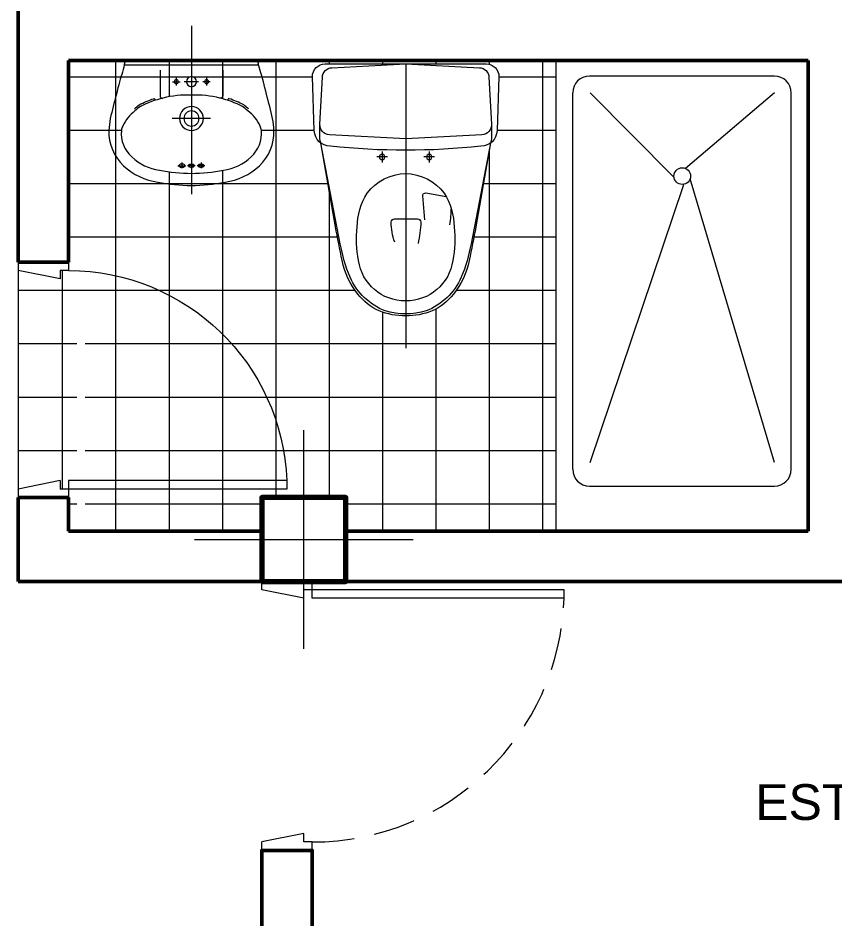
# Model space of a CAD drawing. Extents: x -454308 to 890911, y -14103 to 1343694.
# Drawn here: x 205308.1 to 205381, y 658866.7 to 658947.1 of the extents above; entities that cross this region are included whole.
import ezdxf
from ezdxf.lldxf.tags import DXFTag

# ---------------------------------------------------------------- set-up
doc = ezdxf.new("R2010")
doc.units = 0
doc.header["$MEASUREMENT"] = 0
doc.linetypes.add('DASHDOT', pattern=[1, 0.5, -0.25, 0, -0.25])
doc.linetypes.add('HIDDEN2', pattern=[0.1875, 0.125, -0.0625])
for name, color, linetype, lineweight in [('columnas', 1, 'Continuous', 70), ('EJES', 8, 'Continuous', 5), ('paredes', 20, 'Continuous', 50), ('Piezas sanitarias', 7, 'Continuous', 15), ('PUERTAS', 7, 'Continuous', 20), ('SANITARIAS', 7, 'Continuous', 15), ('TEXTO', 7, 'Continuous', 15), ('textura', 250, 'Continuous', 13)]:
    doc.layers.add(name, color=color, linetype=linetype, lineweight=lineweight)
doc.styles.add('espacios', font='arial.ttf', dxfattribs={"height": 0.1})
tags = doc.linetypes.add('DASHED2', pattern=[0.375, 0.25, -0.125]).pattern_tags.tags
tags[6:7] = [DXFTag(74, 4), DXFTag(75, 0), DXFTag(340, '0'), DXFTag(46, 1.0), DXFTag(50, 0.0), DXFTag(44, 0.0), DXFTag(45, 0.0)]
tags[4:5] = [DXFTag(74, 4), DXFTag(75, 0), DXFTag(340, '0'), DXFTag(46, 1.0), DXFTag(50, 0.0), DXFTag(44, 0.0), DXFTag(45, 0.0)]

# ---------------------------------------------------------------- blocks, each defined once
blk = doc.blocks.new('Plt-Pta-080-izq-x15')
at = {"layer": 'PUERTAS'}
for p, q in [((-0.775, 0.7496), (-0.775, 0)), ((-0.75, 0.7496), (-0.775, 0.7496)), ((-0.75, 0.7496), (-0.75, 0)), ((-0.775, 0), (-0.8, 0)), ((-0.775, 0), (-0.775, -0.025)), ((-0.75, 0), (-0.775, 0)), ((-0.025, 0), (-0.025, -0.025)), ((0, 0), (-0.025, 0)), ((-0.75, -0.025), (-0.775, -0.025)), ((-0.75, -0.025), (-0.775, -0.15)), ((-0.025, -0.025), (-0.05, -0.025)), ((-0.05, -0.025), (-0.025, -0.15)), ((-0.775, -0.15), (-0.8, -0.15)), ((0, -0.15), (-0.025, -0.15))]:
    blk.add_line(p, q, dxfattribs=at)
at = {"layer": 'PUERTAS', "linetype": 'HIDDEN2'}
blk.add_arc((-0.775, 0), 0.75, 0, 88.0898, dxfattribs=at)
blk = doc.blocks.new('Plt-Wc03')
at = {"layer": 'Piezas sanitarias', "color": 9, "linetype": 'DASHED2'}
blk.add_line((0, -0.01), (0, -0.8555), dxfattribs=at)
at = {"layer": 'Piezas sanitarias'}
for p, q in [((-0.0859, -0.287), (-0.0539, -0.287)), ((-0.0699, -0.271), (-0.0701, -0.303)), ((0.054, -0.287), (0.086, -0.287)), ((0.07, -0.271), (0.0698, -0.303))]:
    blk.add_line(p, q, dxfattribs=at)
for points in [[(-0.2239, -0.255, 0.053591), (0.2239, -0.255, 0.404026), (0.2719, -0.2087), (0.2775, -0.048, 0.414214), (0.2395, -0.01), (-0.2395, -0.01, 0.414214), (-0.2775, -0.048), (-0.2719, -0.2087, 0.404026)], [(0, -0.233), (0.2267, -0.2211, 0.414214), (0.2551, -0.1896), (0.2478, -0.0499, 0.383864), (0.2194, -0.0215), (0, -0.01), (-0.2194, -0.0215, 0.383864), (-0.2478, -0.0499), (-0.2551, -0.1896, 0.414214), (-0.2267, -0.2211)], [(0, -0.715, 0.37964), (0.14, -0.595, 0.079873), (0.144, -0.495, 0.138583), (0.115, -0.395, 0.226153), (0, -0.336, 0.226153), (-0.115, -0.395, 0.138583), (-0.144, -0.495, 0.079873), (-0.14, -0.595, 0.37964)]]:
    blk.add_lwpolyline(points, format="xyb", close=True, dxfattribs=at)
for points in [[(-0.2551, -0.1896, 0.012676), (-0.2552, -0.2264, 0.002263), (-0.255, -0.233), (-0.2528, -0.2453, 0.001902)], [(0.2528, -0.2453), (0.255, -0.233, 0.002263), (0.2552, -0.2264, 0.012676), (0.2551, -0.1896, 0.012676)], [(-0.255, -0.233), (-0.2526, -0.2455, 0.056758)], [(-0.2528, -0.2453), (-0.2088, -0.495, 0.001902), (-0.189, -0.595, 0.123265), (-0.142, -0.695, 0.121291), (-0.0789, -0.745, 0.190117), (0.0789, -0.745, 0.121291), (0.142, -0.695, 0.123265), (0.189, -0.595, 0.001902), (0.2088, -0.495), (0.2528, -0.2453, 0.002263)], [(-0.2526, -0.2455), (-0.1944, -0.545, 0.056758), (-0.1655, -0.645, 0.197284), (-0.0607, -0.745, 0.14834), (0.0607, -0.745, 0.197284), (0.1655, -0.645, 0.056758), (0.1944, -0.545), (0.2526, -0.2455)], [(-0.0571, -0.4739), (-0.0508, -0.4028, 0.493145), (-0.0602, -0.3942), (-0.1208, -0.4049)], [(0.0322, -0.5404, 0.090248), (0.043, -0.481, 0.414214), (0.033, -0.471), (-0.035, -0.471, 0.414214), (-0.045, -0.481, 0.051629), (-0.0368, -0.5445)]]:
    blk.add_lwpolyline(points, format="xyb", dxfattribs=at)
blk.add_lwpolyline([(0.2526, -0.2455), (0.255, -0.233)], dxfattribs=at)
for centre in [(-0.0699, -0.287), (0.07, -0.287)]:
    blk.add_circle(centre, 0.008, dxfattribs=at)
blk.add_arc((0.1919, -0.4335), 0.3269, 180.8042, 189.7552, dxfattribs=at)
blk = doc.blocks.new('Plt-Lvmanos04')
at = {"layer": 'Piezas sanitarias', "color": 9, "linetype": 'DASHDOT'}
blk.add_line((0, 0.1027), (0, -0.4981), dxfattribs=at)
at = {"layer": 'Piezas sanitarias'}
for p, q in [((-0.045, -0.0518), (-0.045, -0.0742)), ((0, -0.0415), (0, -0.0845)), ((0.045, -0.0518), (0.045, -0.0742)), ((-0.0562, -0.063), (-0.0338, -0.063)), ((-0.0215, -0.063), (0.0215, -0.063)), ((0.0562, -0.063), (0.0338, -0.063)), ((-0.0569, -0.1725), (0.0569, -0.1725)), ((-0.04, -0.313), (-0.017, -0.313)), ((-0.0285, -0.303), (-0.0285, -0.3205)), ((-0.0115, -0.313), (0.0115, -0.313)), ((0, -0.303), (0, -0.3205)), ((0.04, -0.313), (0.017, -0.313)), ((0.0285, -0.303), (0.0285, -0.3205))]:
    blk.add_line(p, q, dxfattribs=at)
for points in [[(-0.1989, -0.0096, 0.488786), (-0.1955, -0.014), (0.1955, -0.014, 0.488786), (0.1989, -0.0096, -0.001137), (0.1978, -0.0053, 0.344648), (0.191, 0), (-0.191, 0, 0.344648), (-0.1978, -0.0053, -0.001137)], [(0, -0.103, -0.069791), (0.0848, -0.1118, -0.058652), (0.152, -0.137, -0.026369), (0.168, -0.15, -0.128687), (0.2045, -0.195, -0.052138), (0.2085, -0.208, -0.233681), (0.1775, -0.2866, -0.15547), (0.095, -0.3264, -0.039583), (0, -0.336, -0.039583), (-0.095, -0.3264, -0.15547), (-0.1775, -0.2866, -0.233681), (-0.2085, -0.208, -0.052138), (-0.2045, -0.195, -0.128687), (-0.168, -0.15, -0.026369), (-0.152, -0.137, -0.058652), (-0.0848, -0.1118, -0.069791)], [(-0.0285, -0.308, 0.056606), (-0.0321, -0.3084, 0.070345), (-0.0349, -0.3095, 0.106153), (-0.0369, -0.3113, 0.161551), (-0.0375, -0.313, 0.161551), (-0.0369, -0.3147, 0.106153), (-0.0349, -0.3165, 0.070345), (-0.0321, -0.3176, 0.056606), (-0.0285, -0.318, 0.056606), (-0.0249, -0.3176, 0.070345), (-0.0221, -0.3165, 0.106153), (-0.0201, -0.3147, 0.161551), (-0.0195, -0.313, 0.161551), (-0.0201, -0.3113, 0.106153), (-0.0221, -0.3095, 0.070345), (-0.0249, -0.3084, 0.056606)], [(0, -0.308, 0.056606), (-0.0036, -0.3084, 0.070345), (-0.0064, -0.3095, 0.106153), (-0.0084, -0.3113, 0.161551), (-0.009, -0.313, 0.161551), (-0.0084, -0.3147, 0.106153), (-0.0064, -0.3165, 0.070345), (-0.0036, -0.3176, 0.056606), (0, -0.318, 0.056606), (0.0036, -0.3176, 0.070345), (0.0064, -0.3165, 0.106153), (0.0084, -0.3147, 0.161551), (0.009, -0.313, 0.161551), (0.0084, -0.3113, 0.106153), (0.0064, -0.3095, 0.070345), (0.0036, -0.3084, 0.056606)], [(0.0285, -0.308, -0.056606), (0.0321, -0.3084, -0.070345), (0.0349, -0.3095, -0.106153), (0.0369, -0.3113, -0.161551), (0.0375, -0.313, -0.161551), (0.0369, -0.3147, -0.106153), (0.0349, -0.3165, -0.070345), (0.0321, -0.3176, -0.056606), (0.0285, -0.318, -0.056606), (0.0249, -0.3176, -0.070345), (0.0221, -0.3165, -0.106153), (0.0201, -0.3147, -0.161551), (0.0195, -0.313, -0.161551), (0.0201, -0.3113, -0.106153), (0.0221, -0.3095, -0.070345), (0.0249, -0.3084, -0.056606)]]:
    blk.add_lwpolyline(points, format="xyb", close=True, dxfattribs=at)
for points in [[(0.1978, -0.0053, 0.015268), (0.214, -0.063, 0.006896), (0.233, -0.137, 0.006472), (0.2415, -0.1725, -0.027897), (0.2455, -0.208, -0.218728), (0.202, -0.313, -0.154996), (0.1, -0.362, -0.039605), (0, -0.372, -0.039605), (-0.1, -0.362, -0.154996), (-0.202, -0.313, -0.218728), (-0.2455, -0.208, -0.027897), (-0.2415, -0.1725, 0.006472), (-0.233, -0.137, 0.006896), (-0.214, -0.063, 0.014131), (-0.1989, -0.0096, 0.014131)], [(-0.0935, -0.029), (-0.0935, -0.105, 0.487083), (-0.0848, -0.1118, 0.487083)], [(0.0935, -0.029), (0.0935, -0.105, -0.487083), (0.0848, -0.1118)], [(-0.1695, -0.1434, -0.007513), (-0.1555, -0.1317, -0.034507), (-0.1122, -0.1136, -0.513393), (-0.1085, -0.1162), (-0.1085, -0.1166, -0.320792), (-0.1104, -0.1193, -0.320792)], [(0.1695, -0.1434, 0.007513), (0.1555, -0.1317, 0.034507), (0.1122, -0.1136, 0.513393), (0.1085, -0.1162), (0.1085, -0.1166, 0.320792), (0.1104, -0.1193, 0.320792)]]:
    blk.add_lwpolyline(points, format="xyb", dxfattribs=at)
for centre, radius in [((0, -0.063), 0.015), ((-0.045, -0.063), 0.006), ((0.045, -0.063), 0.006), ((0, -0.1725), 0.0355), ((0, -0.1725), 0.0225)]:
    blk.add_circle(centre, radius, dxfattribs=at)
blk = doc.blocks.new('Plt-Pta-070-izq-x15')
at = {"layer": 'PUERTAS'}
for p, q in [((-0.675, 0.6495), (-0.675, 0)), ((-0.65, 0.6495), (-0.675, 0.6495)), ((-0.65, 0.6495), (-0.65, 0)), ((-0.675, 0), (-0.7, 0)), ((-0.675, 0), (-0.675, -0.025)), ((-0.65, 0), (-0.675, 0)), ((0, 0), (-0.025, 0)), ((-0.025, 0), (-0.025, -0.025)), ((-0.65, -0.025), (-0.675, -0.15)), ((-0.65, -0.025), (-0.675, -0.025)), ((-0.05, -0.025), (-0.025, -0.15)), ((-0.025, -0.025), (-0.05, -0.025)), ((-0.675, -0.15), (-0.7, -0.15)), ((0, -0.15), (-0.025, -0.15))]:
    blk.add_line(p, q, dxfattribs=at)
blk.add_arc((-0.675, 0), 0.65, 0, 87.7958, dxfattribs=at)

msp = doc.modelspace()

# ---------------------------------------------------------------- hatches: boundary and pattern name
at = {"layer": 'textura'}
h = msp.add_hatch(dxfattribs=at)
h.set_pattern_fill('NET,_O', color=256, scale=1.5, angle=90)
h.set_pattern_definition([(90, (204797.7586, 658641.817), (-4.7625, 3e-16), []), (180, (204797.7586, 658641.817), (-6e-16, -4.7625), [])])
h.paths.add_polyline_path([(205312.633, 658924.567), (205311.883, 658924.567), (205311.883, 658923.817), (205308.133, 658924.567), (205308.133, 658905.067), (205311.883, 658905.817), (205311.883, 658905.067), (205312.633, 658905.067)])
h.paths.add_polyline_path([(205337.056, 658925.467, -0.001902), (205336.462, 658928.467), (205335.141, 658935.958, -0.226122), (205334.569, 658937.057), (205334.401, 658941.877, -0.414214), (205335.541, 658943.017), (205349.911, 658943.017, -0.414214), (205351.051, 658941.877), (205350.882, 658937.057, -0.226122), (205350.311, 658935.958), (205348.99, 658928.467, -0.001902), (205348.396, 658925.467, -0.123265), (205346.986, 658922.467, -0.121291), (205345.093, 658920.967, -0.190117), (205340.359, 658920.967, -0.121291), (205338.466, 658922.467, -0.123265)], flags=16)
h.paths.add_polyline_path([(205336.895, 658926.967), (205335.149, 658935.952), (205335.076, 658936.327, -0.002263), (205335.07, 658936.524, -0.01215), (205335.072, 658937.584, -0.012728), (205335.073, 658937.629), (205335.293, 658941.821, -0.383864), (205336.145, 658942.672), (205342.726, 658943.017), (205349.307, 658942.672, -0.383864), (205350.159, 658941.821), (205350.378, 658937.629, -0.012728), (205350.38, 658937.584, -0.01215), (205350.381, 658936.524, -0.002263), (205350.376, 658936.327), (205350.303, 658935.952), (205348.556, 658926.967, -0.056758), (205347.691, 658923.967, -0.197284), (205344.546, 658920.967, -0.14834), (205340.906, 658920.967, -0.197284), (205337.761, 658923.967, -0.056758)], flags=0)
h.paths.add_polyline_path([(205338.526, 658925.467, -0.079873), (205338.406, 658928.467, -0.138583), (205339.276, 658931.467, -0.226153), (205342.726, 658933.237, -0.226153), (205346.176, 658931.467, -0.138583), (205347.046, 658928.467, -0.079873), (205346.926, 658925.467, -0.37964), (205342.726, 658921.867, -0.37964)], flags=0)
h.paths.add_polyline_path([(205326.457, 658933.527, -0.039583), (205323.608, 658933.237, -0.039583), (205320.759, 658933.527, -0.15547), (205318.282, 658934.719, -0.233681), (205317.353, 658937.077, -0.052138), (205317.473, 658937.467, -0.128687), (205318.568, 658938.817, -0.026369), (205319.048, 658939.207, -0.036886), (205320.296, 658939.739, 0.339967), (205320.353, 658939.824, 0.01729), (205320.353, 658939.83), (205320.353, 658939.758, -0.02009), (205321.063, 658939.964, -0.487083), (205320.803, 658940.168, 0.487083), (205321.063, 658939.964, -0.069791), (205323.608, 658940.227, -0.069791), (205326.153, 658939.964, -0.02009), (205326.863, 658939.758), (205326.863, 658939.819, 0.320792), (205326.92, 658939.739, -0.036886), (205328.168, 658939.207, -0.026369), (205328.648, 658938.817, -0.128687), (205329.743, 658937.467, -0.052138), (205329.863, 658937.077, -0.233681), (205328.934, 658934.719, -0.15547)], flags=16)
h.paths.add_polyline_path([(205324.21, 658933.875, -0.161551), (205324.193, 658933.927), (205324.182, 658933.927, 0.075698)], flags=0)
h.paths.add_polyline_path([(205344.075, 658928.872, 0.00041), (205344.076, 658928.887, -0.00041)], flags=0)
h.paths.add_polyline_path([(205323.608, 658933.777, -0.056606), (205323.499, 658933.789, -0.070345), (205323.417, 658933.821, -0.183325), (205323.327, 658933.927, -0.183325), (205323.417, 658934.033, -0.070345), (205323.499, 658934.065, -0.056606), (205323.608, 658934.077, -0.038013), (205323.681, 658934.072, 0.038013), (205323.608, 658934.077), (205323.608, 658933.927), (205323.878, 658933.927, 0.161551), (205323.861, 658933.979, 0.106153), (205323.799, 658934.033, -0.183325), (205323.888, 658933.927, -0.183325), (205323.799, 658933.821, -0.070345), (205323.717, 658933.789, -0.056606)], flags=0)
h.paths.add_polyline_path([(205322.483, 658933.927), (205322.472, 658933.927, 0.075698), (205322.5, 658933.875, -0.161551)], flags=0)
h.paths.add_polyline_path([(205322.543, 658938.142, -1), (205324.673, 658938.142, -1)], flags=0)
h.paths.add_polyline_path([(205321.899, 658938.142, 0.465827), (205322.933, 658938.142, 1), (205324.283, 658938.142)], flags=0)
h.paths.add_polyline_path([(205340.386, 658934.707, -1), (205340.866, 658934.707, -1)], flags=0)
h.paths.add_polyline_path([(205326.203, 658939.958, -0.000001), (205326.203, 658939.958, -939520.51201)], flags=16)
h.paths.add_polyline_path([(205324.622, 658941.427, 4.398084), (205324.778, 658941.427, 0.414214), (205324.958, 658941.247), (205324.958, 658941.427)], flags=16)
h.paths.add_polyline_path([(205323.158, 658941.427, -1), (205324.058, 658941.427, -1)], flags=16)
h.paths.add_polyline_path([(205344.582, 658934.707, -1), (205345.062, 658934.707, -1)], flags=0)
h.paths.add_polyline_path([(205322.078, 658941.427, -1), (205322.438, 658941.427, -1)], flags=16)
edge = h.paths.add_edge_path()
edge.add_line((205337.383, 658904.317), (205337.383, 658901.317))
edge.add_line((205337.383, 658901.317), (205356.133, 658901.317))
edge.add_line((205356.133, 658901.317), (205356.133, 658943.317))
edge.add_line((205356.133, 658943.317), (205312.633, 658943.317))
edge.add_line((205312.633, 658943.317), (205312.633, 658901.317))
edge.add_line((205312.633, 658901.317), (205313.383, 658901.317))
edge.add_line((205313.383, 658901.317), (205313.383, 658920.803))
edge.add_line((205313.383, 658920.803), (205314.133, 658920.803))
edge.add_arc((205313.383, 658901.317), 19.5, 8.84988, 87.79577, ccw=False)
edge.add_line((205332.651, 658904.317), (205337.383, 658904.317))
edge = h.paths.add_edge_path()
edge.add_line((205314.133, 658901.317), (205329.883, 658901.317))
edge.add_line((205329.883, 658901.317), (205329.883, 658904.317))
edge.add_line((205329.883, 658904.317), (205332.651, 658904.317))
edge.add_arc((205313.383, 658901.317), 19.5, 8.84988, 87.79577)
edge.add_line((205314.133, 658920.803), (205314.133, 658901.317))

# ---------------------------------------------------------------- linework, layer by layer
at = {"layer": 'columnas'}
msp.add_lwpolyline([(205329.883, 658896.817), (205337.383, 658896.817), (205337.383, 658904.317), (205329.883, 658904.317), (205329.883, 658896.817)], dxfattribs=at)
at = {"layer": 'EJES'}
for points in [[(205333.633, 658890.817), (205333.633, 658910.317)], [(205323.883, 658900.567), (205343.383, 658900.567)]]:
    msp.add_lwpolyline(points, dxfattribs=at)
at = {"layer": 'paredes'}
for p, q in [((205312.633, 658925.317), (205308.133, 658925.317)), ((205312.633, 658904.317), (205308.133, 658904.317)), ((205383.133, 658896.817), (205378.633, 658896.817))]:
    msp.add_line(p, q, dxfattribs=at)
for points in [[(205308.133, 658925.317), (205308.133, 658947.817)], [(205312.633, 658943.317), (205378.633, 658943.317)], [(205312.633, 658925.317), (205312.633, 658943.317)], [(205378.633, 658901.317), (205378.633, 658943.317)], [(205308.133, 658896.817), (205308.133, 658904.317)], [(205312.633, 658901.317), (205312.633, 658904.317)], [(205312.633, 658901.317), (205329.883, 658901.317)], [(205337.383, 658901.317), (205378.633, 658901.317)], [(205308.133, 658896.817), (205378.633, 658896.817)], [(205329.883, 658814.317), (205329.883, 658872.817), (205334.383, 658872.817), (205334.383, 658814.317)]]:
    msp.add_lwpolyline(points, dxfattribs=at)
at = {"layer": 'Piezas sanitarias'}
msp.add_line((205356.133, 658901.317), (205378.633, 658901.317), dxfattribs=at)
at = {"layer": 'SANITARIAS'}
for p, q in [((205356.133, 658943.317), (205356.133, 658901.317)), ((205375.633, 658941.931), (205359.133, 658941.931)), ((205357.633, 658906.831), (205357.633, 658940.431)), ((205359.184, 658940.431), (205366.67, 658932.896)), ((205375.633, 658940.431), (205367.706, 658933.679)), ((205377.133, 658906.831), (205377.133, 658940.431)), ((205375.633, 658907.427), (205368.115, 658932.758)), ((205359.184, 658907.427), (205367.542, 658932.262)), ((205359.133, 658905.331), (205375.633, 658905.331))]:
    msp.add_line(p, q, dxfattribs=at)
msp.add_circle((205367.409, 658932.996), 0.745, dxfattribs=at)
for centre, start, end in [((205359.133, 658940.431), 90, 180), ((205375.633, 658940.431), 0, 90), ((205359.133, 658906.831), 180, 270), ((205375.633, 658906.831), 270, 0)]:
    msp.add_arc(centre, 1.5, start, end, dxfattribs=at)
at = {"layer": 'textura'}
msp.add_line((205308.133, 658925.317), (205308.133, 658904.317), dxfattribs=at)

# ---------------------------------------------------------------- block references
at = {"xscale": -29.99999999534339, "yscale": 29.99999999534339, "zscale": 29.99999999534339, "rotation": 270}
msp.add_blockref('Plt-Pta-070-izq-x15', (205312.633, 658925.317), dxfattribs=at)
at = {"linetype": 'Continuous', "xscale": 29.99999999534339, "yscale": 29.99999999534339, "zscale": 29.99999999534339, "rotation": 270}
msp.add_blockref('Plt-Pta-080-izq-x15', (205334.383, 658872.817), dxfattribs=at)
at = {"layer": 'Piezas sanitarias', "linetype": 'Continuous', "xscale": -29.99999999534339, "yscale": 29.99999999534339, "zscale": 29.99999999534339, "rotation": 359.9999999999509}
msp.add_blockref('Plt-Lvmanos04', (205323.608, 658943.317), dxfattribs=at)
at = {"layer": 'Piezas sanitarias', "linetype": 'Continuous', "xscale": -29.99999999534339, "yscale": 29.99999999534339, "zscale": 29.99999999534339}
msp.add_blockref('Plt-Wc03', (205342.726, 658943.317), dxfattribs=at)

# ---------------------------------------------------------------- texts
at = {"layer": 'TEXTO', "ltscale": 3, "style": 'espacios'}
msp.add_text('ESTUDIO', height=3.1935, dxfattribs=at).set_placement((205373.917, 658875.533))

doc.saveas('drawing.dxf')
